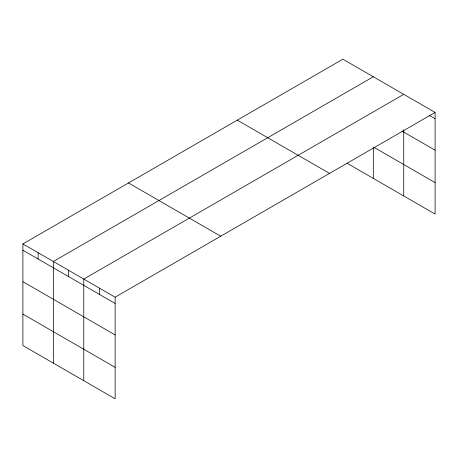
<?xml version="1.0" encoding="UTF-8"?>
<svg xmlns="http://www.w3.org/2000/svg" width="458" height="458" viewBox="0 0 458 458"><rect width="100%" height="100%" fill="white"/><g stroke="black" fill="none" stroke-linecap="round" stroke-linejoin="round"><path stroke-width="0.69" d="M22.9 243.925L115.13 297.179L115.13 398.804L22.9 345.555L22.9 243.925L342.87 59.197L435.1 112.445L435.1 214.075L347.13 163.283M373.304 76.767L53.334 261.501L53.334 363.131M403.744 94.337L83.774 279.071L83.774 380.701M115.13 297.179L435.1 112.445M429.673 115.611L435.1 118.742M401.918 131.045L435.1 150.201M373.911 147.287L435.1 182.616M237.278 120.156L329.508 173.405M128.492 182.965L220.722 236.214M22.9 250.228L115.13 303.477M22.9 281.687L115.13 334.935M22.9 314.096L115.13 367.345M403.744 129.952L403.744 195.967M373.304 147.653L373.304 178.397M99.455 288.122L99.455 294.425M68.557 270.283L68.557 276.586M38.117 252.713L38.117 259.016"/></g></svg>
